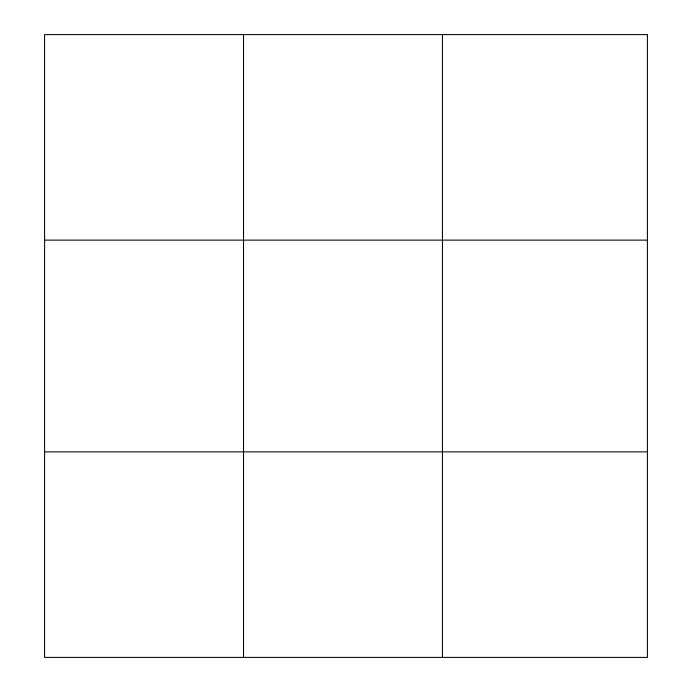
<?xml version="1.0" encoding="UTF-8"?>
<svg xmlns="http://www.w3.org/2000/svg" width="692" height="692" viewBox="0 0 692 692"><rect width="100%" height="100%" fill="white"/><g stroke="black" fill="none" stroke-linecap="round" stroke-linejoin="round"><path stroke-width="1.04" d="M243.523 657.4L243.523 34.6M442.447 657.4L442.447 34.6M44.591 240.124L647.409 240.124M44.591 451.876L647.409 451.876M647.409 34.6L647.409 657.4L44.591 657.4L44.591 34.6L647.409 34.6"/></g></svg>
